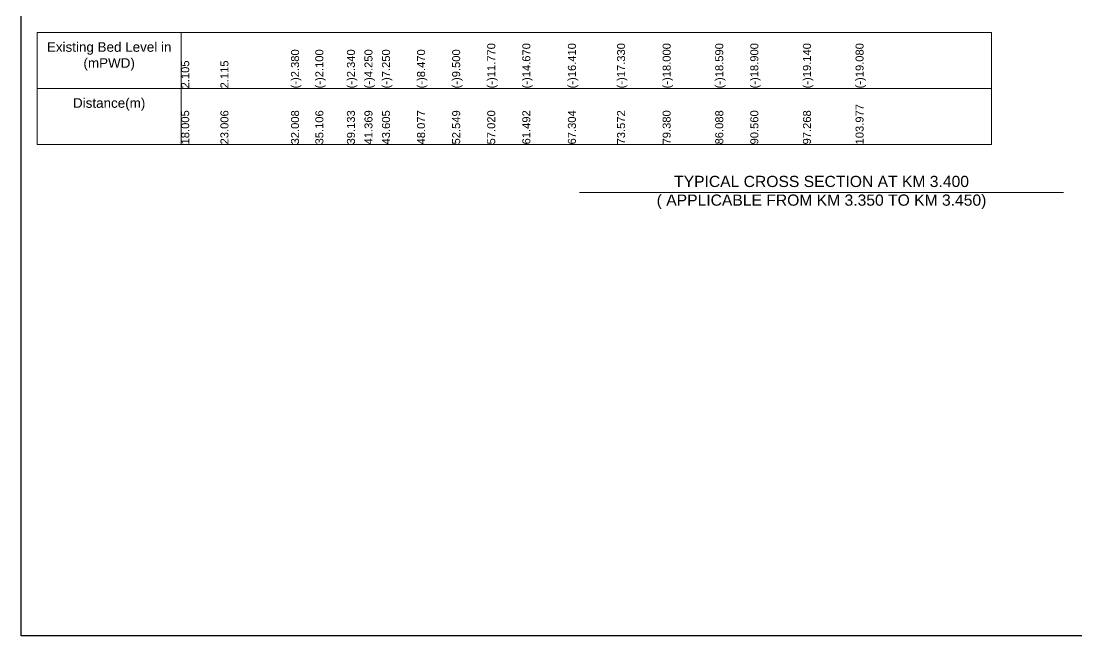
# Model space of a CAD drawing. Header units: inches. Extents: x 89000 to 1304432, y -10828 to 220529.
# Drawn here: x 701460 to 708055, y 172130 to 175971 of the extents above; entities that cross this region are included whole.
import ezdxf

# ---------------------------------------------------------------- set-up
doc = ezdxf.new("R2010")
doc.units = ezdxf.units.IN
doc.header["$LTSCALE"] = 7
doc.header["$MEASUREMENT"] = 0
for name, color, linetype, lineweight in [('Cross section Data Border', 7, 'Continuous', 9), ('Cross Section Labels', 7, 'Continuous', 9), ('Long Section Labels', 7, 'Continuous', 9)]:
    doc.layers.add(name, color=color, linetype=linetype, lineweight=lineweight)
doc.styles.get("Standard").update_dxf_attribs({"font": 'arial.ttf'})

msp = doc.modelspace()

# ---------------------------------------------------------------- linework, layer by layer
msp.add_lwpolyline([(701459.68143, 179200.63194), (711459.68143, 179200.63194), (711459.68143, 172129.63194), (701459.68143, 172129.63194)], close=True)
at = {"layer": 'Cross section Data Border'}
msp.add_lwpolyline([(701559.68143, 175900.63194), (707521.52304, 175900.63194), (707521.52304, 175200.63194), (701559.68143, 175200.63194)], close=True, dxfattribs=at)
for points in [[(702459.68143, 175900.63194), (702459.68143, 175200.63194)], [(701559.68143, 175550.63194), (707521.52304, 175550.63194)]]:
    msp.add_lwpolyline(points, dxfattribs=at)
at = {"layer": 'Cross Section Labels'}
msp.add_lwpolyline([(704947.68143, 174900.63194), (706459.68143, 174900.63194), (707971.68143, 174900.63194)], dxfattribs=at)

# ---------------------------------------------------------------- texts
at = {"layer": 'Cross section Data Border', "char_height": 60, "width": 800, "attachment_point": 5}
for s, insert in [('Existing Bed Level in (mPWD)', (702009.68143, 175750.63194)), ('Distance(m)', (702009.68143, 175450.63194))]:
    msp.add_mtext(s, dxfattribs=dict(at, insert=insert))
at = {"layer": 'Cross Section Labels', "insert": (706459.68143, 174900.63194), "char_height": 70, "attachment_point": 5}
msp.add_mtext('TYPICAL CROSS SECTION AT KM 3.400^J( APPLICABLE FROM KM 3.350 TO KM 3.450)', dxfattribs=at)
at = {"layer": 'Long Section Labels', "char_height": 50, "attachment_point": 1, "rotation": 90}
for s, insert in [('(-)11.770', (704371.46148, 175550.63194)), ('(-)14.670', (704590.58569, 175550.63194)), ('(-)16.410', (704875.3338, 175550.63194)), ('(-)17.330', (705182.46624, 175550.63194)), ('(-)18.000', (705467.09432, 175550.63194)), ('(-)18.590', (705795.78828, 175550.63194)), ('(-)18.900', (706014.91824, 175550.63194)), ('(-)19.140', (706343.61399, 175550.63194)), ('(-)19.080', (706672.31055, 175550.63194)), ('(-)2.380', (703145.85514, 175550.63194)), ('(-)2.100', (703297.62778, 175550.63194)), ('(-)2.340', (703494.98849, 175550.63194)), ('(-)4.250', (703604.54451, 175550.63194)), ('(-)7.250', (703714.10169, 175550.63194)), ('(-)8.470', (703933.21888, 175550.63194)), ('(-)9.500', (704152.33904, 175550.63194)), ('2.105', (702459.68143, 175550.63194)), ('2.115', (702704.75419, 175550.63194)), ('103.977', (706672.31055, 175200.63194)), ('18.005', (702459.68143, 175200.63194)), ('23.006', (702704.75419, 175200.63194)), ('32.008', (703145.85514, 175200.63194)), ('35.106', (703297.62778, 175200.63194)), ('39.133', (703494.98849, 175200.63194)), ('41.369', (703604.54451, 175200.63194)), ('43.605', (703714.10169, 175200.63194)), ('48.077', (703933.21888, 175200.63194)), ('52.549', (704152.33904, 175200.63194)), ('57.020', (704371.46148, 175200.63194)), ('61.492', (704590.58569, 175200.63194)), ('67.304', (704875.3338, 175200.63194)), ('73.572', (705182.46624, 175200.63194)), ('79.380', (705467.09432, 175200.63194)), ('86.088', (705795.78828, 175200.63194)), ('90.560', (706014.91824, 175200.63194)), ('97.268', (706343.61399, 175200.63194))]:
    msp.add_mtext(s, dxfattribs=dict(at, insert=insert))

doc.saveas('drawing.dxf')
